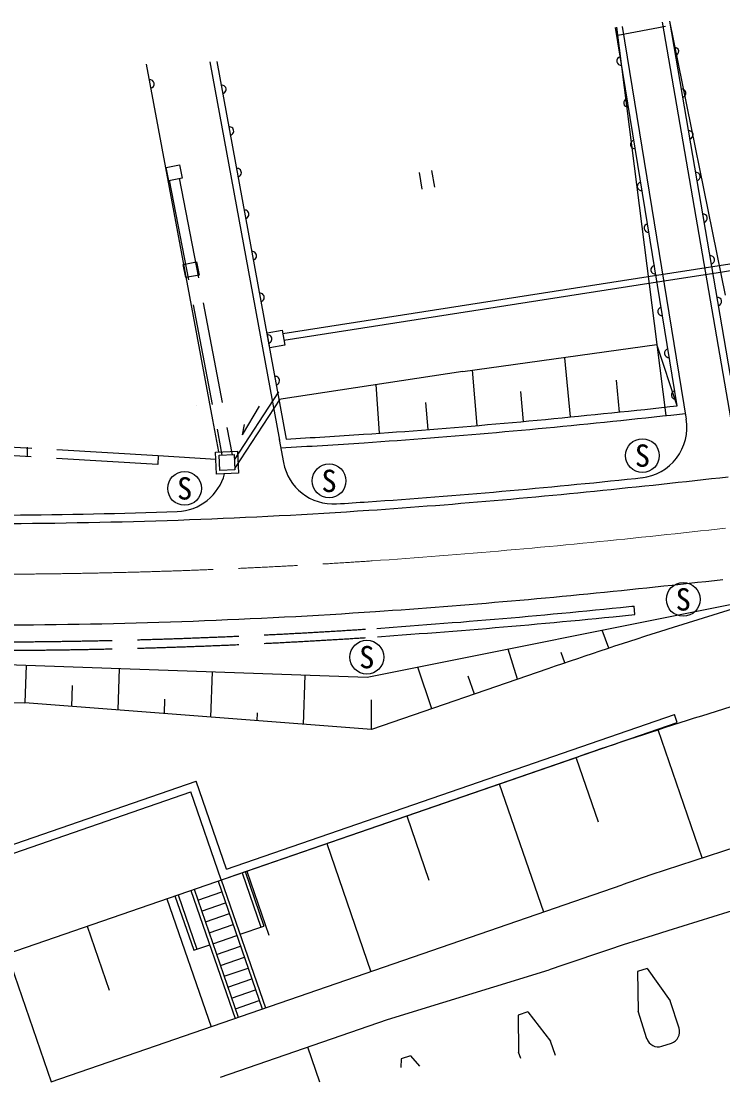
# Model space of a CAD drawing. Units: millimetres, scale not verified. Extents: x 40000 to 680000, y 20000 to 380000.
# Drawn here: x 193518 to 235023, y 251650 to 314348 of the extents above; entities that cross this region are included whole.
import ezdxf
from ezdxf.enums import TextEntityAlignment as Align

# ---------------------------------------------------------------- set-up
doc = ezdxf.new("R2010")
doc.units = ezdxf.units.MM
doc.header["$LTSCALE"] = 1000
doc.linetypes.add('CHAIN', pattern=[18.5, 12, -1.5, 3.5, -1.5])
doc.linetypes.add('DASHED', pattern=[7.5, 6, -1.5])
for name, color, linetype, lineweight in [('M-BGD', 7, 'Continuous', 25), ('M-BGD-EXST', 7, 'Continuous', 25), ('M-BMK', 2, 'CHAIN', 13), ('M-STR-STRC', 7, 'Continuous', 25)]:
    doc.layers.add(name, color=color, linetype=linetype, lineweight=lineweight)
doc.styles.add('ＭＳ ゴシック', font='')
doc.styles.get('ＭＳ ゴシック').set_extended_font_data('MS Gothic')

msp = doc.modelspace()

# ---------------------------------------------------------------- linework, layer by layer
at = {"layer": 'M-BGD'}
for p, q in [((231443, 314298), (235504, 290790)), ((231861, 314346), (235460, 293394)), ((231872, 314348), (235161, 298149)), ((232331, 291609), (228680, 313986)), ((228729, 313992), (231112, 295245)), ((228812, 313523), (231636, 314059)), ((229078, 314031), (232864, 290825)), ((200916, 311813), (204835, 290778)), ((204679, 311956), (208791, 289577)), ((205083, 311974), (209184, 289649)), ((259790, 303783), (234807, 299892)), ((259591, 303347), (234887, 299500)), ((230605, 299238), (208990, 295871)), ((230655, 298841), (209064, 295478)), ((208065, 295923), (208950, 296088)), ((208950, 296088), (209115, 295203)), ((208230, 295038), (208065, 295923)), ((209115, 295203), (208230, 295038)), ((219636, 293649), (231112, 295245)), ((231112, 295245), (231648, 291032)), ((232331, 291609), (231112, 295245)), ((225656, 294450), (225998, 290951)), ((219636, 293649), (208754, 291988)), ((220202, 293728), (220478, 290443)), ((214489, 292863), (214685, 289990)), ((228706, 293133), (228900, 291243)), ((206137, 288418), (208751, 292436)), ((208652, 292545), (208652, 292545)), ((208692, 292434), (208690, 292433)), ((223050, 292465), (223216, 290686)), ((203910, 291645), (203911, 291642)), ((206159, 287896), (208830, 292008)), ((206600, 289898), (207612, 291593)), ((206600, 289898), (207612, 291593)), ((217443, 291805), (217569, 290205)), ((204835, 290778), (205187, 288886)), ((206600, 289898), (206725, 290507)), ((206600, 289898), (206725, 290507)), ((193892, 288658), (193887, 289161)), ((208781, 289628), (209031, 288268)), ((201624, 288646), (201594, 288147)), ((205035, 288443), (201624, 288646)), ((213986, 275563), (238812, 280535)), ((229827, 279274), (229776, 279773)), ((228276, 277281), (227880, 278346)), ((222879, 275446), (222331, 277235)), ((181735, 276697), (213986, 275563)), ((225687, 276412), (225452, 277034)), ((193816, 276272), (193739, 274055)), ((199313, 276079), (199228, 273631)), ((204809, 275886), (204717, 273206)), ((224671, 276064), (214246, 272468)), ((217808, 273697), (216974, 276162)), ((210306, 275693), (210205, 272781)), ((220330, 274567), (219961, 275628)), ((196526, 275077), (196484, 273843)), ((187716, 274189), (193739, 274055)), ((214246, 272468), (193739, 274055)), ((202002, 274271), (201972, 273418)), ((214246, 272468), (214241, 274226)), ((207477, 273465), (207461, 272994)), ((205664, 264219), (232162, 273358)), ((205827, 263747), (232324, 272886)), ((232324, 272886), (232162, 273358)), ((233808, 264887), (231204, 272452)), ((192687, 259215), (226464, 270864)), ((226345, 270780), (227644, 267016)), ((182979, 262213), (203871, 269419)), ((205664, 264219), (203871, 269419)), ((221799, 269256), (224408, 261693)), ((182669, 261577), (203561, 268783)), ((205355, 263584), (203561, 268783)), ((216321, 267366), (217628, 263576)), ((211594, 265736), (214207, 258159)), ((206584, 264008), (207692, 260793)), ((206773, 264073), (207881, 260859)), ((206871, 264095), (208173, 260319)), ((205166, 263518), (207774, 255956)), ((205355, 263584), (207963, 256021)), ((195296, 251652), (229072, 263302)), ((203559, 262964), (206167, 255401)), ((203748, 263029), (206356, 255467)), ((203969, 262387), (205387, 262876)), ((202141, 262475), (204751, 254905)), ((202613, 262638), (203722, 259424)), ((202802, 262703), (203911, 259489)), ((204191, 261744), (205609, 262233)), ((204413, 261101), (205831, 261590)), ((197414, 260845), (198719, 257062)), ((204635, 260458), (206053, 260947)), ((206463, 260370), (207881, 260859)), ((204856, 259815), (206274, 260304)), ((203722, 259424), (204667, 259750)), ((205078, 259172), (206496, 259661)), ((192687, 259215), (195296, 251652)), ((205300, 258530), (206718, 259019)), ((205521, 257887), (206939, 258376)), ((230555, 258348), (229984, 258163)), ((230555, 258348), (231910, 256432)), ((205743, 257244), (207161, 257733)), ((215181, 255337), (224748, 258267)), ((229984, 258163), (230007, 255816)), ((205965, 256601), (207383, 257090)), ((206187, 255958), (207605, 256447)), ((230530, 254198), (230007, 255816)), ((232433, 254814), (231910, 256432)), ((205306, 251931), (215181, 255337)), ((223491, 255779), (222924, 255583)), ((222924, 255583), (222933, 253409)), ((223491, 255779), (224824, 254061)), ((225119, 253205), (224824, 254061)), ((231411, 253748), (231982, 253933)), ((210454, 253707), (211163, 251650)), ((223065, 253027), (222933, 253409)), ((215987, 252998), (215975, 252492)), ((216554, 253194), (215987, 252998)), ((216554, 253194), (217073, 252565))]:
    msp.add_line(p, q, dxfattribs=at)
at = {"layer": 'M-BGD', "linetype": 'DASHED'}
for p, q in [((202278, 304955), (205395, 288694)), ((202868, 305068), (206002, 288719)), ((234807, 299892), (230605, 299238)), ((234887, 299500), (230655, 298841)), ((201594, 288147), (165211, 290322)), ((201624, 288646), (165234, 290821))]:
    msp.add_line(p, q, dxfattribs=at)
at = {"layer": 'M-BGD'}
for points in [[(202098, 305704), (202883, 305854), (203033, 305068), (202248, 304918)], [(203107, 299973), (203893, 300124), (204043, 299338), (203257, 299188)], [(205017, 288879), (206316, 288932), (206370, 287633), (205071, 287580)], [(205225, 288687), (206125, 288724), (206162, 287825), (205263, 287788)]]:
    msp.add_lwpolyline(points, close=True, dxfattribs=at)
for points in [[(213775, 289928), (214264, 289962), (214752, 289996), (215240, 290030), (215729, 290066), (216217, 290102), (216706, 290138), (217195, 290176), (217683, 290214), (218172, 290253), (218661, 290292), (219150, 290332), (219639, 290372), (220129, 290413), (220618, 290455), (221107, 290497), (221597, 290540), (222086, 290584), (222576, 290628), (223065, 290673), (223555, 290718), (224045, 290763), (224535, 290810), (225025, 290856), (225515, 290904), (226005, 290952), (226495, 291000), (226986, 291049), (227476, 291098), (227966, 291148), (228457, 291198), (228948, 291248), (229438, 291300), (229929, 291351), (230420, 291403), (230911, 291456), (231402, 291508), (231893, 291562), (232331, 291609)], [(213809, 289429), (214298, 289463), (214787, 289497), (215276, 289532), (215765, 289567), (216254, 289603), (216744, 289640), (217233, 289677), (217723, 289715), (218212, 289754), (218702, 289793), (219191, 289833), (219681, 289874), (220171, 289915), (220661, 289957), (221151, 289999), (221641, 290042), (222131, 290086), (222621, 290130), (223111, 290175), (223601, 290220), (224092, 290266), (224582, 290312), (225073, 290359), (225563, 290406), (226054, 290454), (226545, 290502), (227035, 290551), (227526, 290600), (228017, 290650), (228508, 290700), (228999, 290751), (229490, 290802), (229982, 290854), (230473, 290906), (230964, 290958), (231456, 291011), (231947, 291065), (232810, 291159)], [(214045, 285937), (214539, 285971), (215033, 286005), (215527, 286041), (216020, 286076), (216514, 286113), (217008, 286150), (217502, 286188), (217996, 286226), (218490, 286265), (218984, 286305), (219478, 286345), (219972, 286386), (220466, 286428), (220960, 286470), (221454, 286513), (221948, 286556), (222442, 286600), (222936, 286644), (223431, 286689), (223925, 286735), (224419, 286781), (224913, 286828), (225407, 286875), (225901, 286922), (226395, 286971), (226889, 287019), (227384, 287068), (227878, 287118), (228372, 287168), (228866, 287219), (229360, 287270), (229855, 287321), (230278, 287366)], [(228976, 279691), (229132, 279707), (229633, 279758), (229776, 279773)]]:
    msp.add_lwpolyline(points, dxfattribs=at)
at = {"layer": 'M-BGD', "linetype": 'DASHED'}
for points in [[(214550, 278454), (215527, 278535), (216025, 278569), (216524, 278605), (217023, 278641), (217522, 278678), (218020, 278715), (218519, 278753), (219017, 278792), (219516, 278831), (220014, 278872), (220512, 278912), (221011, 278954), (221509, 278995), (222007, 279038), (222505, 279081), (223003, 279125), (223501, 279169), (223999, 279214), (224497, 279259), (224995, 279305), (225493, 279352), (225991, 279399), (226489, 279446), (226986, 279494), (227484, 279543), (227981, 279592), (228479, 279641), (228976, 279691)], [(214591, 277956), (215565, 278036), (216061, 278071), (216560, 278106), (217059, 278142), (217559, 278179), (218058, 278217), (218557, 278255), (219056, 278294), (219555, 278333), (220054, 278373), (220553, 278414), (221052, 278455), (221551, 278497), (222050, 278540), (222549, 278583), (223047, 278627), (223546, 278671), (224044, 278716), (224543, 278761), (225041, 278807), (225540, 278854), (226038, 278901), (226536, 278948), (227034, 278996), (227533, 279045), (228031, 279094), (228529, 279144), (229827, 279274)]]:
    msp.add_lwpolyline(points, dxfattribs=at)
at = {"layer": 'M-BGD'}
for centre, radius, start, end in [((229005, 311992), 250, 99.26643, 279.26643), ((232168, 312559), 250, 279.74597, 99.74597), ((201136, 310631), 250, 280.5534, 100.5534), ((205388, 310314), 250, 280.41015, 100.41015), ((229408, 309524), 250, 99.26643, 279.26643), ((232591, 310095), 250, 279.74597, 99.74597), ((205839, 307855), 250, 280.41015, 100.41015), ((233015, 307631), 250, 279.74597, 99.74597), ((229810, 307057), 250, 99.26643, 279.26643), ((206291, 305397), 250, 280.41015, 100.41015), ((233438, 305167), 250, 279.74597, 99.74597), ((230213, 304590), 250, 99.26643, 279.26643), ((206743, 302938), 250, 280.41015, 100.41015), ((233861, 302704), 250, 279.74597, 99.74597), ((230616, 302122), 250, 99.26643, 279.26643), ((207194, 300479), 250, 280.41015, 100.41015), ((234284, 300240), 250, 279.74597, 99.74597), ((231018, 299655), 250, 99.26643, 279.26643), ((207646, 298020), 250, 280.41015, 100.41015), ((234707, 297776), 250, 279.74597, 99.74597), ((231421, 297188), 250, 99.26643, 279.26643), ((208098, 295561), 250, 280.41015, 100.41015), ((231823, 294720), 250, 99.26643, 279.26643), ((208550, 293102), 250, 280.41015, 100.41015), ((232226, 292253), 250, 99.26643, 279.26643), ((229903, 290342), 3000, 275.99705, 9.26643), ((190705, 631650), 342500, 273.09277, 273.86226), ((190705, 631650), 343000, 273.03613, 273.86226), ((211982, 288810), 3000, 190.41015, 273.5512), ((202646, 288358), 3000, 271.99213, 345.35296), ((190705, 631650), 346500, 273.5512, 273.86226), ((190705, 631650), 346500, 270.35488, 271.99213), ((318086, 5221), 286500, 106.06332, 109.02963), ((318086, 5221), 273000, 97.05906, 109.02963), ((318086, 5221), 281000, 106.07687, 109.02963), ((312784, 3022), 270000, 102.74913, 109.02963), ((231767, 254599), 700, 287.91544, 17.91544), ((231196, 254414), 700, 197.83802, 287.91544)]:
    msp.add_arc(centre, radius, start, end, dxfattribs=at)
at = {"layer": 'M-BGD', "linetype": 'DASHED'}
for radius in [354000, 354500]:
    msp.add_arc((190705, 631650), radius, 270.35488, 273.86226, dxfattribs=at)
at = {"layer": 'M-BGD-EXST'}
for p, q in [((217055, 305402), (217225, 304417)), ((217794, 305530), (217965, 304544))]:
    msp.add_line(p, q, dxfattribs=at)
for centre in [(230267, 288668), (211731, 287174), (203185, 286730), (232683, 280168), (213963, 276754)]:
    msp.add_circle(centre, 1000, dxfattribs=at)
at = {"layer": 'M-BMK'}
msp.add_lwpolyline([(214281, 282445), (214779, 282479), (215278, 282514), (215777, 282550), (216276, 282586), (216774, 282622), (217273, 282660), (217771, 282698), (218270, 282737), (218768, 282776), (219267, 282816), (219765, 282857), (220263, 282898), (220762, 282940), (221260, 282983), (221758, 283026), (222256, 283069), (222754, 283114), (223252, 283159), (223750, 283204), (224248, 283250), (224746, 283296), (225244, 283343), (225741, 283391), (226239, 283439), (226737, 283487), (227234, 283536), (227732, 283586), (228229, 283636), (228727, 283686), (229224, 283737), (229721, 283789), (230219, 283840), (230716, 283893), (231213, 283945), (231710, 283998), (232208, 284052), (232705, 284106), (233202, 284160), (233699, 284215), (234196, 284270), (234693, 284325), (235189, 284381)], dxfattribs=at)
msp.add_arc((190705, 631650), 350000, 270.35488, 273.86226, dxfattribs=at)
at = {"layer": 'M-STR-STRC'}
for points in [[(214079, 285439), (214573, 285472), (215068, 285507), (215562, 285542), (216057, 285578), (216552, 285614), (217046, 285651), (217541, 285689), (218035, 285728), (218530, 285767), (219025, 285806), (219519, 285847), (220014, 285888), (220508, 285929), (221003, 285972), (221498, 286014), (221992, 286058), (222487, 286102), (222982, 286146), (223476, 286191), (223971, 286237), (224465, 286283), (224960, 286330), (225455, 286377), (225949, 286425), (226444, 286473), (226939, 286522), (227433, 286571), (227928, 286621), (228423, 286671), (228917, 286721), (229412, 286773), (229907, 286824), (230401, 286876), (230896, 286928), (231391, 286981), (231885, 287034), (232380, 287088), (232875, 287142), (233370, 287197), (233864, 287251), (234359, 287306), (234854, 287362), (235349, 287418)], [(214483, 279452), (214986, 279486), (215489, 279521), (215992, 279557), (216494, 279594), (216997, 279631), (217500, 279668), (218002, 279707), (218505, 279746), (219007, 279786), (219509, 279826), (220011, 279867), (220513, 279909), (221015, 279951), (221517, 279994), (222018, 280037), (222520, 280081), (223021, 280126), (223523, 280171), (224024, 280216), (224525, 280263), (225026, 280309), (225527, 280357), (226028, 280404), (226529, 280453), (227029, 280502), (227530, 280551), (228030, 280601), (228531, 280651), (229031, 280702), (229531, 280753), (230031, 280805), (230531, 280857), (231031, 280909), (231530, 280962), (232030, 281015), (232530, 281069), (233029, 281123), (233529, 281178), (234028, 281233), (234527, 281288), (235026, 281344)]]:
    msp.add_lwpolyline(points, dxfattribs=at)
for radius in [347000, 353000]:
    msp.add_arc((190705, 631650), radius, 270.35488, 273.86226, dxfattribs=at)

# ---------------------------------------------------------------- texts
at = {"layer": 'M-BGD-EXST', "style": 'ＭＳ ゴシック'}
for p in [(230267, 288668), (211731, 287174), (203185, 286730), (232683, 280168), (213963, 276754)]:
    msp.add_text('S', height=1320, dxfattribs=at).set_placement(p, align=Align.MIDDLE_CENTER)

doc.saveas('drawing.dxf')
